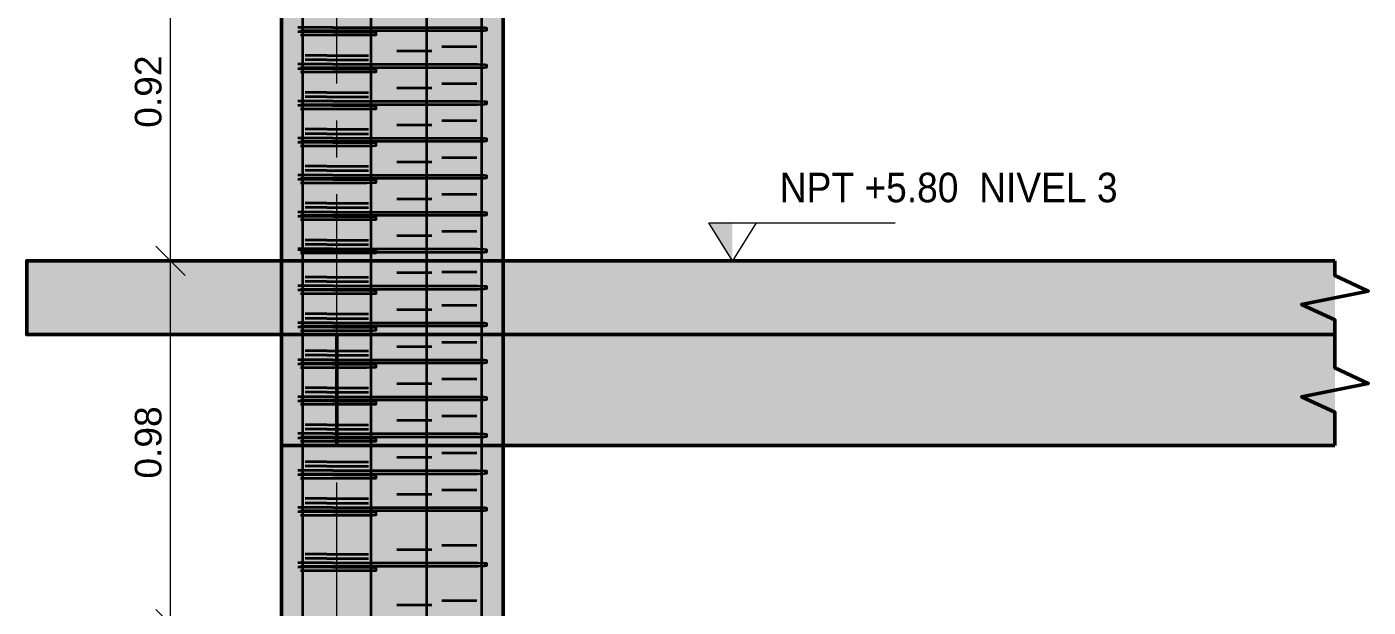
# Model space of a CAD drawing. Header units: metres. Extents: x 200 to 604, y -2 to 12.
# Drawn here: x 319.161 to 322.79, y 4.862 to 6.434 of the extents above; entities that cross this region are included whole.
import ezdxf
from ezdxf.enums import TextEntityAlignment as Align

# ---------------------------------------------------------------- set-up
doc = ezdxf.new("R2010")
doc.units = ezdxf.units.M
doc.linetypes.add('EJE40', pattern=[0.7, 0.48, -0.08, 0.06, -0.08])
for name, color, linetype, lineweight in [('E-ACERO', 1, 'Continuous', 35), ('E-CORTE', 7, 'Continuous', 50), ('E-CORTE-ACH', 254, 'Continuous', 0), ('E-COTA', 7, 'Continuous', 13), ('E-EJES', 1, 'Continuous', 18), ('E-NIVEL', 7, 'Continuous', 18)]:
    doc.layers.add(name, color=color, linetype=linetype, lineweight=lineweight)
doc.styles.add('ARIAL', font='arial.ttf')
doc.dimstyles.new('COTA40', dxfattribs={"dimtxt": 0.072, "dimasz": 0.048, "dimexe": 0.048, "dimexo": 0.032, "dimgap": 0.024, "dimtad": 1, "dimzin": 0, "dimdsep": 46, "dimtxsty": 'ARIAL', "dimtsz": 0.04, "dimcen": 2.5, "dimclrd": 7, "dimclre": 7, "dimclrt": 7, "dimazin": 3, "dimtfac": 1, "dimtmove": 2, "dimatfit": 3, "dimlwd": 13, "dimlwe": 13})

msp = doc.modelspace()

# ---------------------------------------------------------------- hatches: boundary and pattern name
at = {"layer": 'E-CORTE-ACH'}
for points in [[(320.45, 5.8), (320.3, 5.8), (320, 5.8), (319.85, 5.8), (319.85, 7.75), (319.85, 8.4), (320, 8.4), (320.3, 8.4), (320.45, 8.4), (320.45, 7.1)], [(319.2863, 5.6), (319.1613, 5.6), (319.1613, 5.7968), (319.1613, 5.8), (319.2863, 5.8), (322.7, 5.8), (322.7, 5.6)], [(320.45, 3.2), (320.3, 3.2), (320, 3.2), (319.85, 3.2), (319.85, 5.15), (319.85, 5.8), (320, 5.8), (320.3, 5.8), (320.45, 5.8), (320.45, 4.5)], [(319.85, 5.6), (320, 5.6), (320, 5.3), (319.85, 5.3)], [(320, 5.3), (320, 5.45), (320, 5.6), (321.45, 5.6), (322.7, 5.6), (322.7, 5.3), (321.45, 5.3)]]:
    msp.add_hatch(color=256, dxfattribs=at).paths.add_polyline_path(points)
at = {"layer": 'E-NIVEL'}
msp.add_hatch(color=7, dxfattribs=at).paths.add_polyline_path([(321.07, 5.8), (321.006, 5.9024), (321.07, 5.9024)])

# ---------------------------------------------------------------- linework, layer by layer
at = {"layer": 'E-ACERO'}
for points in [[(319.9075, 3.875), (319.9075, 4.6204), (319.9075, 4.625), (319.9075, 4.6295), (319.9075, 4.7277), (319.9075, 4.7323), (319.9075, 4.7368), (319.9075, 7.225)], [(319.9253, 3.875), (319.9253, 4.6204), (319.9251, 4.625), (319.9246, 4.6295), (319.9082, 4.7277), (319.9077, 4.7323), (319.9075, 4.7368), (319.9075, 7.225)], [(319.9253, 3.875), (319.9253, 4.6204), (319.9251, 4.625), (319.9246, 4.6295), (319.9082, 4.7277), (319.9077, 4.7323), (319.9075, 4.7368), (319.9075, 7.225)], [(319.9253, 3.875), (319.9253, 4.6204), (319.9251, 4.625), (319.9246, 4.6295), (319.9082, 4.7277), (319.9077, 4.7323), (319.9075, 4.7368), (319.9075, 7.225)], [(319.9253, 3.875), (319.9253, 4.6204), (319.9251, 4.625), (319.9246, 4.6295), (319.9082, 4.7277), (319.9077, 4.7323), (319.9075, 4.7368), (319.9075, 7.225)], [(320.0747, 3.875), (320.0747, 4.6204), (320.0749, 4.625), (320.0754, 4.6295), (320.0918, 4.7277), (320.0923, 4.7323), (320.0925, 4.7368), (320.0925, 7.225)], [(320.0747, 3.875), (320.0747, 4.6204), (320.0749, 4.625), (320.0754, 4.6295), (320.0918, 4.7277), (320.0923, 4.7323), (320.0925, 4.7368), (320.0925, 7.225)], [(320.0747, 3.875), (320.0747, 4.6204), (320.0749, 4.625), (320.0754, 4.6295), (320.0918, 4.7277), (320.0923, 4.7323), (320.0925, 4.7368), (320.0925, 7.225)], [(320.0925, 3.875), (320.0925, 4.6204), (320.0925, 4.625), (320.0925, 4.6295), (320.0925, 4.7277), (320.0925, 4.7323), (320.0925, 4.7368), (320.0925, 7.225)], [(320.0925, 3.875), (320.0925, 4.6204), (320.0925, 4.625), (320.0925, 4.6295), (320.0925, 4.7277), (320.0925, 4.7323), (320.0925, 4.7368), (320.0925, 7.225)], [(320.243, 3.875), (320.243, 4.6204), (320.243, 4.625), (320.243, 4.6295), (320.243, 4.7277), (320.243, 4.7323), (320.243, 4.7368), (320.243, 7.225)], [(320.243, 3.875), (320.243, 4.6204), (320.243, 4.625), (320.243, 4.6295), (320.243, 4.7277), (320.243, 4.7323), (320.243, 4.7368), (320.243, 7.225)], [(320.3925, 3.875), (320.3925, 4.6204), (320.3925, 4.625), (320.3925, 4.6295), (320.3925, 4.7277), (320.3925, 4.7323), (320.3925, 4.7368), (320.3925, 7.225)], [(320.3925, 3.875), (320.3925, 4.6204), (320.3925, 4.625), (320.3925, 4.6295), (320.3925, 4.7277), (320.3925, 4.7323), (320.3925, 4.7368), (320.3925, 7.225)], [(319.9017, 6.432), (319.8948, 6.432)], [(319.9095, 6.432), (319.9017, 6.432)], [(319.9186, 6.432), (319.9095, 6.432)], [(319.9354, 6.432), (319.9186, 6.432)], [(319.9893, 6.432), (319.9354, 6.432)], [(319.9893, 6.432), (320.3814, 6.432), (320.3983, 6.4317), (320.4052, 6.4309), (320.4052, 6.4236), (320.3983, 6.4228), (320.3814, 6.4225), (319.9604, 6.4225)], [(319.9017, 6.42), (319.8948, 6.42)], [(319.9065, 6.4225), (319.9013, 6.4225)], [(319.9065, 6.4105), (319.9013, 6.4105)], [(319.9095, 6.42), (319.9017, 6.42)], [(319.9233, 6.4225), (319.9065, 6.4225)], [(319.9233, 6.4105), (319.9065, 6.4105)], [(319.9186, 6.42), (319.9095, 6.42)], [(319.9354, 6.42), (319.9186, 6.42)], [(319.9604, 6.4225), (319.9233, 6.4225)], [(319.9604, 6.4105), (319.9233, 6.4105)], [(319.9893, 6.42), (319.9354, 6.42)], [(319.9893, 6.42), (320.0814, 6.42), (320.0983, 6.4199), (320.1052, 6.4196), (320.1052, 6.4109), (320.0983, 6.4106), (320.0814, 6.4105), (319.9604, 6.4105)], [(319.9192, 6.356), (319.914, 6.356)], [(319.936, 6.356), (319.9192, 6.356)], [(319.9731, 6.356), (319.936, 6.356)], [(319.9731, 6.356), (320.0269, 6.356)], [(320.0269, 6.356), (320.064, 6.356)], [(320.064, 6.356), (320.0808, 6.356)], [(320.0808, 6.356), (320.086, 6.356)], [(320.1622, 6.368), (320.216, 6.368)], [(320.216, 6.368), (320.242, 6.368)], [(320.242, 6.368), (320.2567, 6.368)], [(320.2843, 6.38), (320.3382, 6.38)], [(320.3382, 6.38), (320.3641, 6.38)], [(320.3641, 6.38), (320.3788, 6.38)], [(319.9017, 6.332), (319.8948, 6.332)], [(319.9017, 6.32), (319.8948, 6.32)], [(319.9065, 6.3225), (319.9013, 6.3225)], [(319.9095, 6.332), (319.9017, 6.332)], [(319.9095, 6.32), (319.9017, 6.32)], [(319.9233, 6.3225), (319.9065, 6.3225)], [(319.9186, 6.332), (319.9095, 6.332)], [(319.9186, 6.32), (319.9095, 6.32)], [(319.9192, 6.344), (319.914, 6.344)], [(319.9354, 6.332), (319.9186, 6.332)], [(319.9354, 6.32), (319.9186, 6.32)], [(319.936, 6.344), (319.9192, 6.344)], [(319.9604, 6.3225), (319.9233, 6.3225)], [(319.9893, 6.332), (319.9354, 6.332)], [(319.9893, 6.32), (319.9354, 6.32)], [(319.9731, 6.344), (319.936, 6.344)], [(319.9893, 6.332), (320.3814, 6.332), (320.3983, 6.3317), (320.4052, 6.3309), (320.4052, 6.3236), (320.3983, 6.3228), (320.3814, 6.3225), (319.9604, 6.3225)], [(319.9893, 6.32), (320.0814, 6.32), (320.0983, 6.3199), (320.1052, 6.3196), (320.1052, 6.3109), (320.0983, 6.3106), (320.0814, 6.3105), (319.9604, 6.3105)], [(319.9731, 6.344), (320.0269, 6.344)], [(320.0269, 6.344), (320.064, 6.344)], [(320.064, 6.344), (320.0808, 6.344)], [(320.0808, 6.344), (320.086, 6.344)], [(319.9065, 6.3105), (319.9013, 6.3105)], [(319.9233, 6.3105), (319.9065, 6.3105)], [(319.9604, 6.3105), (319.9233, 6.3105)], [(320.2843, 6.28), (320.3382, 6.28)], [(320.3382, 6.28), (320.3641, 6.28)], [(320.3641, 6.28), (320.3788, 6.28)], [(319.9192, 6.256), (319.914, 6.256)], [(319.9192, 6.244), (319.914, 6.244)], [(319.936, 6.256), (319.9192, 6.256)], [(319.936, 6.244), (319.9192, 6.244)], [(319.9731, 6.256), (319.936, 6.256)], [(319.9731, 6.244), (319.936, 6.244)], [(319.9731, 6.256), (320.0269, 6.256)], [(319.9731, 6.244), (320.0269, 6.244)], [(320.0269, 6.256), (320.064, 6.256)], [(320.0269, 6.244), (320.064, 6.244)], [(320.064, 6.256), (320.0808, 6.256)], [(320.064, 6.244), (320.0808, 6.244)], [(320.0808, 6.256), (320.086, 6.256)], [(320.0808, 6.244), (320.086, 6.244)], [(320.1622, 6.268), (320.216, 6.268)], [(320.216, 6.268), (320.242, 6.268)], [(320.242, 6.268), (320.2567, 6.268)], [(319.9017, 6.232), (319.8948, 6.232)], [(319.9017, 6.22), (319.8948, 6.22)], [(319.9065, 6.2225), (319.9013, 6.2225)], [(319.9065, 6.2105), (319.9013, 6.2105)], [(319.9095, 6.232), (319.9017, 6.232)], [(319.9095, 6.22), (319.9017, 6.22)], [(319.9233, 6.2225), (319.9065, 6.2225)], [(319.9233, 6.2105), (319.9065, 6.2105)], [(319.9186, 6.232), (319.9095, 6.232)], [(319.9186, 6.22), (319.9095, 6.22)], [(319.9354, 6.232), (319.9186, 6.232)], [(319.9354, 6.22), (319.9186, 6.22)], [(319.9604, 6.2225), (319.9233, 6.2225)], [(319.9604, 6.2105), (319.9233, 6.2105)], [(319.9893, 6.232), (319.9354, 6.232)], [(319.9893, 6.22), (319.9354, 6.22)], [(319.9893, 6.232), (320.3814, 6.232), (320.3983, 6.2317), (320.4052, 6.2309), (320.4052, 6.2236), (320.3983, 6.2228), (320.3814, 6.2225), (319.9604, 6.2225)], [(319.9893, 6.22), (320.0814, 6.22), (320.0983, 6.2199), (320.1052, 6.2196), (320.1052, 6.2109), (320.0983, 6.2106), (320.0814, 6.2105), (319.9604, 6.2105)], [(320.2843, 6.18), (320.3382, 6.18)], [(320.3382, 6.18), (320.3641, 6.18)], [(320.3641, 6.18), (320.3788, 6.18)], [(319.9192, 6.156), (319.914, 6.156)], [(319.9192, 6.144), (319.914, 6.144)], [(319.936, 6.156), (319.9192, 6.156)], [(319.936, 6.144), (319.9192, 6.144)], [(319.9731, 6.156), (319.936, 6.156)], [(319.9731, 6.144), (319.936, 6.144)], [(319.9731, 6.156), (320.0269, 6.156)], [(319.9731, 6.144), (320.0269, 6.144)], [(320.0269, 6.156), (320.064, 6.156)], [(320.0269, 6.144), (320.064, 6.144)], [(320.064, 6.156), (320.0808, 6.156)], [(320.064, 6.144), (320.0808, 6.144)], [(320.0808, 6.156), (320.086, 6.156)], [(320.0808, 6.144), (320.086, 6.144)], [(320.1622, 6.168), (320.216, 6.168)], [(320.216, 6.168), (320.242, 6.168)], [(320.242, 6.168), (320.2567, 6.168)], [(319.9017, 6.132), (319.8948, 6.132)], [(319.9017, 6.12), (319.8948, 6.12)], [(319.9065, 6.1225), (319.9013, 6.1225)], [(319.9065, 6.1105), (319.9013, 6.1105)], [(319.9095, 6.132), (319.9017, 6.132)], [(319.9095, 6.12), (319.9017, 6.12)], [(319.9233, 6.1225), (319.9065, 6.1225)], [(319.9233, 6.1105), (319.9065, 6.1105)], [(319.9186, 6.132), (319.9095, 6.132)], [(319.9186, 6.12), (319.9095, 6.12)], [(319.9354, 6.132), (319.9186, 6.132)], [(319.9354, 6.12), (319.9186, 6.12)], [(319.9604, 6.1225), (319.9233, 6.1225)], [(319.9604, 6.1105), (319.9233, 6.1105)], [(319.9893, 6.132), (319.9354, 6.132)], [(319.9893, 6.12), (319.9354, 6.12)], [(319.9893, 6.132), (320.3814, 6.132), (320.3983, 6.1317), (320.4052, 6.1309), (320.4052, 6.1236), (320.3983, 6.1228), (320.3814, 6.1225), (319.9604, 6.1225)], [(319.9893, 6.12), (320.0814, 6.12), (320.0983, 6.1199), (320.1052, 6.1196), (320.1052, 6.1109), (320.0983, 6.1106), (320.0814, 6.1105), (319.9604, 6.1105)], [(320.1622, 6.068), (320.216, 6.068)], [(320.216, 6.068), (320.242, 6.068)], [(320.242, 6.068), (320.2567, 6.068)], [(320.2843, 6.08), (320.3382, 6.08)], [(320.3382, 6.08), (320.3641, 6.08)], [(320.3641, 6.08), (320.3788, 6.08)], [(319.9017, 6.032), (319.8948, 6.032)], [(319.9095, 6.032), (319.9017, 6.032)], [(319.9186, 6.032), (319.9095, 6.032)], [(319.9192, 6.056), (319.914, 6.056)], [(319.9192, 6.044), (319.914, 6.044)], [(319.9354, 6.032), (319.9186, 6.032)], [(319.936, 6.056), (319.9192, 6.056)], [(319.936, 6.044), (319.9192, 6.044)], [(319.9893, 6.032), (319.9354, 6.032)], [(319.9731, 6.056), (319.936, 6.056)], [(319.9731, 6.044), (319.936, 6.044)], [(319.9893, 6.032), (320.3814, 6.032), (320.3983, 6.0317), (320.4052, 6.0309), (320.4052, 6.0236), (320.3983, 6.0228), (320.3814, 6.0225), (319.9604, 6.0225)], [(319.9731, 6.056), (320.0269, 6.056)], [(319.9731, 6.044), (320.0269, 6.044)], [(320.0269, 6.056), (320.064, 6.056)], [(320.0269, 6.044), (320.064, 6.044)], [(320.064, 6.056), (320.0808, 6.056)], [(320.064, 6.044), (320.0808, 6.044)], [(320.0808, 6.056), (320.086, 6.056)], [(320.0808, 6.044), (320.086, 6.044)], [(319.9017, 6.02), (319.8948, 6.02)], [(319.9065, 6.0225), (319.9013, 6.0225)], [(319.9065, 6.0105), (319.9013, 6.0105)], [(319.9095, 6.02), (319.9017, 6.02)], [(319.9233, 6.0225), (319.9065, 6.0225)], [(319.9233, 6.0105), (319.9065, 6.0105)], [(319.9186, 6.02), (319.9095, 6.02)], [(319.9354, 6.02), (319.9186, 6.02)], [(319.9604, 6.0225), (319.9233, 6.0225)], [(319.9604, 6.0105), (319.9233, 6.0105)], [(319.9893, 6.02), (319.9354, 6.02)], [(319.9893, 6.02), (320.0814, 6.02), (320.0983, 6.0199), (320.1052, 6.0196), (320.1052, 6.0109), (320.0983, 6.0106), (320.0814, 6.0105), (319.9604, 6.0105)], [(319.9192, 5.956), (319.914, 5.956)], [(319.936, 5.956), (319.9192, 5.956)], [(319.9731, 5.956), (319.936, 5.956)], [(319.9731, 5.956), (320.0269, 5.956)], [(320.0269, 5.956), (320.064, 5.956)], [(320.064, 5.956), (320.0808, 5.956)], [(320.0808, 5.956), (320.086, 5.956)], [(320.1622, 5.968), (320.216, 5.968)], [(320.216, 5.968), (320.242, 5.968)], [(320.242, 5.968), (320.2567, 5.968)], [(320.2843, 5.98), (320.3382, 5.98)], [(320.3382, 5.98), (320.3641, 5.98)], [(320.3641, 5.98), (320.3788, 5.98)], [(319.9017, 5.932), (319.8948, 5.932)], [(319.9017, 5.92), (319.8948, 5.92)], [(319.9065, 5.9225), (319.9013, 5.9225)], [(319.9095, 5.932), (319.9017, 5.932)], [(319.9095, 5.92), (319.9017, 5.92)], [(319.9233, 5.9225), (319.9065, 5.9225)], [(319.9186, 5.932), (319.9095, 5.932)], [(319.9186, 5.92), (319.9095, 5.92)], [(319.9192, 5.944), (319.914, 5.944)], [(319.9354, 5.932), (319.9186, 5.932)], [(319.9354, 5.92), (319.9186, 5.92)], [(319.936, 5.944), (319.9192, 5.944)], [(319.9604, 5.9225), (319.9233, 5.9225)], [(319.9893, 5.932), (319.9354, 5.932)], [(319.9893, 5.92), (319.9354, 5.92)], [(319.9731, 5.944), (319.936, 5.944)], [(319.9893, 5.932), (320.3814, 5.932), (320.3983, 5.9317), (320.4052, 5.9309), (320.4052, 5.9236), (320.3983, 5.9228), (320.3814, 5.9225), (319.9604, 5.9225)], [(319.9893, 5.92), (320.0814, 5.92), (320.0983, 5.9199), (320.1052, 5.9196), (320.1052, 5.9109), (320.0983, 5.9106), (320.0814, 5.9105), (319.9604, 5.9105)], [(319.9731, 5.944), (320.0269, 5.944)], [(320.0269, 5.944), (320.064, 5.944)], [(320.064, 5.944), (320.0808, 5.944)], [(320.0808, 5.944), (320.086, 5.944)], [(319.9065, 5.9105), (319.9013, 5.9105)], [(319.9233, 5.9105), (319.9065, 5.9105)], [(319.9604, 5.9105), (319.9233, 5.9105)], [(320.2843, 5.88), (320.3382, 5.88)], [(320.3382, 5.88), (320.3641, 5.88)], [(320.3641, 5.88), (320.3788, 5.88)], [(319.9192, 5.856), (319.914, 5.856)], [(319.9192, 5.844), (319.914, 5.844)], [(319.936, 5.856), (319.9192, 5.856)], [(319.936, 5.844), (319.9192, 5.844)], [(319.9731, 5.856), (319.936, 5.856)], [(319.9731, 5.844), (319.936, 5.844)], [(319.9731, 5.856), (320.0269, 5.856)], [(319.9731, 5.844), (320.0269, 5.844)], [(320.0269, 5.856), (320.064, 5.856)], [(320.0269, 5.844), (320.064, 5.844)], [(320.064, 5.856), (320.0808, 5.856)], [(320.064, 5.844), (320.0808, 5.844)], [(320.0808, 5.856), (320.086, 5.856)], [(320.0808, 5.844), (320.086, 5.844)], [(320.1622, 5.868), (320.216, 5.868)], [(320.216, 5.868), (320.242, 5.868)], [(320.242, 5.868), (320.2567, 5.868)], [(319.9017, 5.832), (319.8948, 5.832)], [(319.9017, 5.8298), (319.8948, 5.8298)], [(319.9065, 5.8225), (319.9013, 5.8225)], [(319.9065, 5.8202), (319.9013, 5.8202)], [(319.9095, 5.832), (319.9017, 5.832)], [(319.9095, 5.8298), (319.9017, 5.8298)], [(319.9233, 5.8225), (319.9065, 5.8225)], [(319.9233, 5.8202), (319.9065, 5.8202)], [(319.9186, 5.832), (319.9095, 5.832)], [(319.9186, 5.8298), (319.9095, 5.8298)], [(319.9354, 5.832), (319.9186, 5.832)], [(319.9354, 5.8298), (319.9186, 5.8298)], [(319.9604, 5.8225), (319.9233, 5.8225)], [(319.9604, 5.8202), (319.9233, 5.8202)], [(319.9893, 5.832), (319.9354, 5.832)], [(319.9893, 5.8298), (319.9354, 5.8298)], [(319.9893, 5.832), (320.3814, 5.832), (320.3983, 5.8317), (320.4052, 5.8309), (320.4052, 5.8236), (320.3983, 5.8228), (320.3814, 5.8225), (319.9604, 5.8225)], [(319.9893, 5.8298), (320.0814, 5.8298), (320.0983, 5.8296), (320.1052, 5.8293), (320.1052, 5.8207), (320.0983, 5.8204), (320.0814, 5.8202), (319.9604, 5.8202)], [(320.2843, 5.7702), (320.3382, 5.7702)], [(320.3382, 5.7702), (320.3641, 5.7702)], [(320.3641, 5.7702), (320.3788, 5.7702)], [(319.9192, 5.756), (319.914, 5.756)], [(319.9192, 5.744), (319.914, 5.744)], [(319.936, 5.756), (319.9192, 5.756)], [(319.936, 5.744), (319.9192, 5.744)], [(319.9731, 5.756), (319.936, 5.756)], [(319.9731, 5.744), (319.936, 5.744)], [(319.9731, 5.756), (320.0269, 5.756)], [(319.9731, 5.744), (320.0269, 5.744)], [(320.0269, 5.756), (320.064, 5.756)], [(320.0269, 5.744), (320.064, 5.744)], [(320.064, 5.756), (320.0808, 5.756)], [(320.064, 5.744), (320.0808, 5.744)], [(320.0808, 5.756), (320.086, 5.756)], [(320.0808, 5.744), (320.086, 5.744)], [(320.1622, 5.768), (320.216, 5.768)], [(320.216, 5.768), (320.242, 5.768)], [(320.242, 5.768), (320.2567, 5.768)], [(319.9017, 5.732), (319.8948, 5.732)], [(319.9017, 5.72), (319.8948, 5.72)], [(319.9065, 5.7225), (319.9013, 5.7225)], [(319.9065, 5.7105), (319.9013, 5.7105)], [(319.9095, 5.732), (319.9017, 5.732)], [(319.9095, 5.72), (319.9017, 5.72)], [(319.9233, 5.7225), (319.9065, 5.7225)], [(319.9233, 5.7105), (319.9065, 5.7105)], [(319.9186, 5.732), (319.9095, 5.732)], [(319.9186, 5.72), (319.9095, 5.72)], [(319.9354, 5.732), (319.9186, 5.732)], [(319.9354, 5.72), (319.9186, 5.72)], [(319.9604, 5.7225), (319.9233, 5.7225)], [(319.9604, 5.7105), (319.9233, 5.7105)], [(319.9893, 5.732), (319.9354, 5.732)], [(319.9893, 5.72), (319.9354, 5.72)], [(319.9893, 5.732), (320.3814, 5.732), (320.3983, 5.7317), (320.4052, 5.7309), (320.4052, 5.7236), (320.3983, 5.7228), (320.3814, 5.7225), (319.9604, 5.7225)], [(319.9893, 5.72), (320.0814, 5.72), (320.0983, 5.7199), (320.1052, 5.7196), (320.1052, 5.7109), (320.0983, 5.7106), (320.0814, 5.7105), (319.9604, 5.7105)], [(320.1622, 5.668), (320.216, 5.668)], [(320.216, 5.668), (320.242, 5.668)], [(320.242, 5.668), (320.2567, 5.668)], [(320.2843, 5.68), (320.3382, 5.68)], [(320.3382, 5.68), (320.3641, 5.68)], [(320.3641, 5.68), (320.3788, 5.68)], [(319.9017, 5.632), (319.8948, 5.632)], [(319.9095, 5.632), (319.9017, 5.632)], [(319.9186, 5.632), (319.9095, 5.632)], [(319.9192, 5.656), (319.914, 5.656)], [(319.9192, 5.644), (319.914, 5.644)], [(319.9354, 5.632), (319.9186, 5.632)], [(319.936, 5.656), (319.9192, 5.656)], [(319.936, 5.644), (319.9192, 5.644)], [(319.9893, 5.632), (319.9354, 5.632)], [(319.9731, 5.656), (319.936, 5.656)], [(319.9731, 5.644), (319.936, 5.644)], [(319.9893, 5.632), (320.3814, 5.632), (320.3983, 5.6317), (320.4052, 5.6309), (320.4052, 5.6236), (320.3983, 5.6228), (320.3814, 5.6225), (319.9604, 5.6225)], [(319.9731, 5.656), (320.0269, 5.656)], [(319.9731, 5.644), (320.0269, 5.644)], [(320.0269, 5.656), (320.064, 5.656)], [(320.0269, 5.644), (320.064, 5.644)], [(320.064, 5.656), (320.0808, 5.656)], [(320.064, 5.644), (320.0808, 5.644)], [(320.0808, 5.656), (320.086, 5.656)], [(320.0808, 5.644), (320.086, 5.644)], [(319.9017, 5.62), (319.8948, 5.62)], [(319.9065, 5.6225), (319.9013, 5.6225)], [(319.9065, 5.6105), (319.9013, 5.6105)], [(319.9095, 5.62), (319.9017, 5.62)], [(319.9233, 5.6225), (319.9065, 5.6225)], [(319.9233, 5.6105), (319.9065, 5.6105)], [(319.9186, 5.62), (319.9095, 5.62)], [(319.9354, 5.62), (319.9186, 5.62)], [(319.9604, 5.6225), (319.9233, 5.6225)], [(319.9604, 5.6105), (319.9233, 5.6105)], [(319.9893, 5.62), (319.9354, 5.62)], [(319.9893, 5.62), (320.0814, 5.62), (320.0983, 5.6199), (320.1052, 5.6196), (320.1052, 5.6109), (320.0983, 5.6106), (320.0814, 5.6105), (319.9604, 5.6105)], [(319.9192, 5.556), (319.914, 5.556)], [(319.936, 5.556), (319.9192, 5.556)], [(319.9731, 5.556), (319.936, 5.556)], [(319.9731, 5.556), (320.0269, 5.556)], [(320.0269, 5.556), (320.064, 5.556)], [(320.064, 5.556), (320.0808, 5.556)], [(320.0808, 5.556), (320.086, 5.556)], [(320.1622, 5.568), (320.216, 5.568)], [(320.216, 5.568), (320.242, 5.568)], [(320.242, 5.568), (320.2567, 5.568)], [(320.2843, 5.58), (320.3382, 5.58)], [(320.3382, 5.58), (320.3641, 5.58)], [(320.3641, 5.58), (320.3788, 5.58)], [(319.9017, 5.532), (319.8948, 5.532)], [(319.9017, 5.52), (319.8948, 5.52)], [(319.9065, 5.5225), (319.9013, 5.5225)], [(319.9095, 5.532), (319.9017, 5.532)], [(319.9095, 5.52), (319.9017, 5.52)], [(319.9233, 5.5225), (319.9065, 5.5225)], [(319.9186, 5.532), (319.9095, 5.532)], [(319.9186, 5.52), (319.9095, 5.52)], [(319.9192, 5.544), (319.914, 5.544)], [(319.9354, 5.532), (319.9186, 5.532)], [(319.9354, 5.52), (319.9186, 5.52)], [(319.936, 5.544), (319.9192, 5.544)], [(319.9604, 5.5225), (319.9233, 5.5225)], [(319.9893, 5.532), (319.9354, 5.532)], [(319.9893, 5.52), (319.9354, 5.52)], [(319.9731, 5.544), (319.936, 5.544)], [(319.9893, 5.532), (320.3814, 5.532), (320.3983, 5.5317), (320.4052, 5.5309), (320.4052, 5.5236), (320.3983, 5.5228), (320.3814, 5.5225), (319.9604, 5.5225)], [(319.9893, 5.52), (320.0814, 5.52), (320.0983, 5.5199), (320.1052, 5.5196), (320.1052, 5.5109), (320.0983, 5.5106), (320.0814, 5.5105), (319.9604, 5.5105)], [(319.9731, 5.544), (320.0269, 5.544)], [(320.0269, 5.544), (320.064, 5.544)], [(320.064, 5.544), (320.0808, 5.544)], [(320.0808, 5.544), (320.086, 5.544)], [(319.9065, 5.5105), (319.9013, 5.5105)], [(319.9233, 5.5105), (319.9065, 5.5105)], [(319.9604, 5.5105), (319.9233, 5.5105)], [(320.2843, 5.48), (320.3382, 5.48)], [(320.3382, 5.48), (320.3641, 5.48)], [(320.3641, 5.48), (320.3788, 5.48)], [(319.9192, 5.456), (319.914, 5.456)], [(319.9192, 5.444), (319.914, 5.444)], [(319.936, 5.456), (319.9192, 5.456)], [(319.936, 5.444), (319.9192, 5.444)], [(319.9731, 5.456), (319.936, 5.456)], [(319.9731, 5.444), (319.936, 5.444)], [(319.9731, 5.456), (320.0269, 5.456)], [(319.9731, 5.444), (320.0269, 5.444)], [(320.0269, 5.456), (320.064, 5.456)], [(320.0269, 5.444), (320.064, 5.444)], [(320.064, 5.456), (320.0808, 5.456)], [(320.064, 5.444), (320.0808, 5.444)], [(320.0808, 5.456), (320.086, 5.456)], [(320.0808, 5.444), (320.086, 5.444)], [(320.1622, 5.468), (320.216, 5.468)], [(320.216, 5.468), (320.242, 5.468)], [(320.242, 5.468), (320.2567, 5.468)], [(319.9017, 5.432), (319.8948, 5.432)], [(319.9017, 5.42), (319.8948, 5.42)], [(319.9065, 5.4225), (319.9013, 5.4225)], [(319.9065, 5.4105), (319.9013, 5.4105)], [(319.9095, 5.432), (319.9017, 5.432)], [(319.9095, 5.42), (319.9017, 5.42)], [(319.9233, 5.4225), (319.9065, 5.4225)], [(319.9233, 5.4105), (319.9065, 5.4105)], [(319.9186, 5.432), (319.9095, 5.432)], [(319.9186, 5.42), (319.9095, 5.42)], [(319.9354, 5.432), (319.9186, 5.432)], [(319.9354, 5.42), (319.9186, 5.42)], [(319.9604, 5.4225), (319.9233, 5.4225)], [(319.9604, 5.4105), (319.9233, 5.4105)], [(319.9893, 5.432), (319.9354, 5.432)], [(319.9893, 5.42), (319.9354, 5.42)], [(319.9893, 5.432), (320.3814, 5.432), (320.3983, 5.4317), (320.4052, 5.4309), (320.4052, 5.4236), (320.3983, 5.4228), (320.3814, 5.4225), (319.9604, 5.4225)], [(319.9893, 5.42), (320.0814, 5.42), (320.0983, 5.4199), (320.1052, 5.4196), (320.1052, 5.4109), (320.0983, 5.4106), (320.0814, 5.4105), (319.9604, 5.4105)], [(320.2843, 5.38), (320.3382, 5.38)], [(320.3382, 5.38), (320.3641, 5.38)], [(320.3641, 5.38), (320.3788, 5.38)], [(319.9192, 5.356), (319.914, 5.356)], [(319.9192, 5.344), (319.914, 5.344)], [(319.936, 5.356), (319.9192, 5.356)], [(319.936, 5.344), (319.9192, 5.344)], [(319.9731, 5.356), (319.936, 5.356)], [(319.9731, 5.344), (319.936, 5.344)], [(319.9731, 5.356), (320.0269, 5.356)], [(319.9731, 5.344), (320.0269, 5.344)], [(320.0269, 5.356), (320.064, 5.356)], [(320.0269, 5.344), (320.064, 5.344)], [(320.064, 5.356), (320.0808, 5.356)], [(320.064, 5.344), (320.0808, 5.344)], [(320.0808, 5.356), (320.086, 5.356)], [(320.0808, 5.344), (320.086, 5.344)], [(320.1622, 5.368), (320.216, 5.368)], [(320.216, 5.368), (320.242, 5.368)], [(320.242, 5.368), (320.2567, 5.368)], [(319.9017, 5.332), (319.8948, 5.332)], [(319.9017, 5.32), (319.8948, 5.32)], [(319.9065, 5.3225), (319.9013, 5.3225)], [(319.9065, 5.3105), (319.9013, 5.3105)], [(319.9095, 5.332), (319.9017, 5.332)], [(319.9095, 5.32), (319.9017, 5.32)], [(319.9233, 5.3225), (319.9065, 5.3225)], [(319.9233, 5.3105), (319.9065, 5.3105)], [(319.9186, 5.332), (319.9095, 5.332)], [(319.9186, 5.32), (319.9095, 5.32)], [(319.9354, 5.332), (319.9186, 5.332)], [(319.9354, 5.32), (319.9186, 5.32)], [(319.9604, 5.3225), (319.9233, 5.3225)], [(319.9604, 5.3105), (319.9233, 5.3105)], [(319.9893, 5.332), (319.9354, 5.332)], [(319.9893, 5.32), (319.9354, 5.32)], [(319.9893, 5.332), (320.3814, 5.332), (320.3983, 5.3317), (320.4052, 5.3309), (320.4052, 5.3236), (320.3983, 5.3228), (320.3814, 5.3225), (319.9604, 5.3225)], [(319.9893, 5.32), (320.0814, 5.32), (320.0983, 5.3199), (320.1052, 5.3196), (320.1052, 5.3109), (320.0983, 5.3106), (320.0814, 5.3105), (319.9604, 5.3105)], [(320.1622, 5.268), (320.216, 5.268)], [(320.216, 5.268), (320.242, 5.268)], [(320.242, 5.268), (320.2567, 5.268)], [(320.2843, 5.28), (320.3382, 5.28)], [(320.3382, 5.28), (320.3641, 5.28)], [(320.3641, 5.28), (320.3788, 5.28)], [(319.9017, 5.232), (319.8948, 5.232)], [(319.9095, 5.232), (319.9017, 5.232)], [(319.9186, 5.232), (319.9095, 5.232)], [(319.9192, 5.256), (319.914, 5.256)], [(319.9192, 5.244), (319.914, 5.244)], [(319.9354, 5.232), (319.9186, 5.232)], [(319.936, 5.256), (319.9192, 5.256)], [(319.936, 5.244), (319.9192, 5.244)], [(319.9893, 5.232), (319.9354, 5.232)], [(319.9731, 5.256), (319.936, 5.256)], [(319.9731, 5.244), (319.936, 5.244)], [(319.9893, 5.232), (320.3814, 5.232), (320.3983, 5.2317), (320.4052, 5.2309), (320.4052, 5.2236), (320.3983, 5.2228), (320.3814, 5.2225), (319.9604, 5.2225)], [(319.9731, 5.256), (320.0269, 5.256)], [(319.9731, 5.244), (320.0269, 5.244)], [(320.0269, 5.256), (320.064, 5.256)], [(320.0269, 5.244), (320.064, 5.244)], [(320.064, 5.256), (320.0808, 5.256)], [(320.064, 5.244), (320.0808, 5.244)], [(320.0808, 5.256), (320.086, 5.256)], [(320.0808, 5.244), (320.086, 5.244)], [(319.9017, 5.22), (319.8948, 5.22)], [(319.9065, 5.2225), (319.9013, 5.2225)], [(319.9065, 5.2105), (319.9013, 5.2105)], [(319.9095, 5.22), (319.9017, 5.22)], [(319.9233, 5.2225), (319.9065, 5.2225)], [(319.9233, 5.2105), (319.9065, 5.2105)], [(319.9186, 5.22), (319.9095, 5.22)], [(319.9354, 5.22), (319.9186, 5.22)], [(319.9604, 5.2225), (319.9233, 5.2225)], [(319.9604, 5.2105), (319.9233, 5.2105)], [(319.9893, 5.22), (319.9354, 5.22)], [(319.9893, 5.22), (320.0814, 5.22), (320.0983, 5.2199), (320.1052, 5.2196), (320.1052, 5.2109), (320.0983, 5.2106), (320.0814, 5.2105), (319.9604, 5.2105)], [(319.9192, 5.156), (319.914, 5.156)], [(319.936, 5.156), (319.9192, 5.156)], [(319.9731, 5.156), (319.936, 5.156)], [(319.9731, 5.156), (320.0269, 5.156)], [(320.0269, 5.156), (320.064, 5.156)], [(320.064, 5.156), (320.0808, 5.156)], [(320.0808, 5.156), (320.086, 5.156)], [(320.1622, 5.168), (320.216, 5.168)], [(320.216, 5.168), (320.242, 5.168)], [(320.242, 5.168), (320.2567, 5.168)], [(320.2843, 5.18), (320.3382, 5.18)], [(320.3382, 5.18), (320.3641, 5.18)], [(320.3641, 5.18), (320.3788, 5.18)], [(319.9017, 5.132), (319.8948, 5.132)], [(319.9017, 5.12), (319.8948, 5.12)], [(319.9065, 5.1225), (319.9013, 5.1225)], [(319.9095, 5.132), (319.9017, 5.132)], [(319.9095, 5.12), (319.9017, 5.12)], [(319.9233, 5.1225), (319.9065, 5.1225)], [(319.9186, 5.132), (319.9095, 5.132)], [(319.9186, 5.12), (319.9095, 5.12)], [(319.9192, 5.144), (319.914, 5.144)], [(319.9354, 5.132), (319.9186, 5.132)], [(319.9354, 5.12), (319.9186, 5.12)], [(319.936, 5.144), (319.9192, 5.144)], [(319.9604, 5.1225), (319.9233, 5.1225)], [(319.9893, 5.132), (319.9354, 5.132)], [(319.9893, 5.12), (319.9354, 5.12)], [(319.9731, 5.144), (319.936, 5.144)], [(319.9893, 5.132), (320.3814, 5.132), (320.3983, 5.1317), (320.4052, 5.1309), (320.4052, 5.1236), (320.3983, 5.1228), (320.3814, 5.1225), (319.9604, 5.1225)], [(319.9893, 5.12), (320.0814, 5.12), (320.0983, 5.1199), (320.1052, 5.1196), (320.1052, 5.1109), (320.0983, 5.1106), (320.0814, 5.1105), (319.9604, 5.1105)], [(319.9731, 5.144), (320.0269, 5.144)], [(320.0269, 5.144), (320.064, 5.144)], [(320.064, 5.144), (320.0808, 5.144)], [(320.0808, 5.144), (320.086, 5.144)], [(319.9065, 5.1105), (319.9013, 5.1105)], [(319.9233, 5.1105), (319.9065, 5.1105)], [(319.9604, 5.1105), (319.9233, 5.1105)], [(320.1622, 5.018), (320.216, 5.018)], [(320.216, 5.018), (320.242, 5.018)], [(320.242, 5.018), (320.2567, 5.018)], [(320.2843, 5.03), (320.3382, 5.03)], [(320.3382, 5.03), (320.3641, 5.03)], [(320.3641, 5.03), (320.3788, 5.03)], [(319.9017, 4.982), (319.8948, 4.982)], [(319.9065, 4.9725), (319.9013, 4.9725)], [(319.9095, 4.982), (319.9017, 4.982)], [(319.9233, 4.9725), (319.9065, 4.9725)], [(319.9186, 4.982), (319.9095, 4.982)], [(319.9192, 5.006), (319.914, 5.006)], [(319.9192, 4.994), (319.914, 4.994)], [(319.9354, 4.982), (319.9186, 4.982)], [(319.936, 5.006), (319.9192, 5.006)], [(319.936, 4.994), (319.9192, 4.994)], [(319.9604, 4.9725), (319.9233, 4.9725)], [(319.9893, 4.982), (319.9354, 4.982)], [(319.9731, 5.006), (319.936, 5.006)], [(319.9731, 4.994), (319.936, 4.994)], [(319.9893, 4.982), (320.3814, 4.982), (320.3983, 4.9817), (320.4052, 4.9809), (320.4052, 4.9736), (320.3983, 4.9728), (320.3814, 4.9725), (319.9604, 4.9725)], [(319.9731, 5.006), (320.0269, 5.006)], [(319.9731, 4.994), (320.0269, 4.994)], [(320.0269, 5.006), (320.064, 5.006)], [(320.0269, 4.994), (320.064, 4.994)], [(320.064, 5.006), (320.0808, 5.006)], [(320.064, 4.994), (320.0808, 4.994)], [(320.0808, 5.006), (320.086, 5.006)], [(320.0808, 4.994), (320.086, 4.994)], [(319.9017, 4.97), (319.8948, 4.97)], [(319.9065, 4.9605), (319.9013, 4.9605)], [(319.9095, 4.97), (319.9017, 4.97)], [(319.9233, 4.9605), (319.9065, 4.9605)], [(319.9186, 4.97), (319.9095, 4.97)], [(319.9354, 4.97), (319.9186, 4.97)], [(319.9604, 4.9605), (319.9233, 4.9605)], [(319.9893, 4.97), (319.9354, 4.97)], [(319.9893, 4.97), (320.0814, 4.97), (320.0983, 4.9699), (320.1052, 4.9696), (320.1052, 4.9609), (320.0983, 4.9606), (320.0814, 4.9605), (319.9604, 4.9605)], [(320.1622, 4.868), (320.216, 4.868)], [(320.216, 4.868), (320.242, 4.868)], [(320.242, 4.868), (320.2567, 4.868)], [(320.2843, 4.88), (320.3382, 4.88)], [(320.3382, 4.88), (320.3641, 4.88)], [(320.3641, 4.88), (320.3788, 4.88)]]:
    msp.add_lwpolyline(points, dxfattribs=at)
at = {"layer": 'E-CORTE'}
for points in [[(320.45, 5.8), (320.3, 5.8), (320, 5.8), (319.85, 5.8), (319.85, 7.75), (319.85, 8.4), (320, 8.4), (320.3, 8.4), (320.45, 8.4), (320.45, 7.1), (320.45, 5.8)], [(319.2863, 5.6), (319.1613, 5.6), (319.1613, 5.7968), (319.1613, 5.8), (319.2863, 5.8), (322.6999, 5.8)], [(320.45, 3.2), (320.3, 3.2), (320, 3.2), (319.85, 3.2), (319.85, 5.15), (319.85, 5.8), (320, 5.8), (320.3, 5.8), (320.45, 5.8), (320.45, 4.5), (320.45, 3.2)], [(322.6999, 5.8), (322.6999, 5.76), (322.7899, 5.718), (322.6099, 5.682), (322.6999, 5.64), (322.6999, 5.6)], [(322.6999, 5.6), (319.2863, 5.6)], [(319.85, 5.6), (320, 5.6), (320, 5.3), (319.85, 5.3), (319.85, 5.6)], [(320, 5.3), (320, 5.45), (320, 5.6), (321.45, 5.6), (322.6999, 5.6)], [(322.6999, 5.6), (322.6999, 5.51), (322.7899, 5.468), (322.6099, 5.432), (322.6999, 5.39), (322.6999, 5.3)], [(322.6999, 5.3), (321.45, 5.3), (320, 5.3)]]:
    msp.add_lwpolyline(points, dxfattribs=at)
at = {"layer": 'E-EJES', "linetype": 'EJE40'}
msp.add_line((320, -2.3), (320, 11.7), dxfattribs=at)
at = {"layer": 'E-NIVEL'}
msp.add_line((321.006, 5.9024), (321.51, 5.9024), dxfattribs=at)
msp.add_lwpolyline([(321.07, 5.8), (321.006, 5.9024), (321.134, 5.9024)], close=True, dxfattribs=at)

# ---------------------------------------------------------------- texts
at = {"layer": 'E-NIVEL', "style": 'ARIAL', "width": 0.9}
msp.add_text('NPT +5.80  NIVEL 3', height=0.08, dxfattribs=at).set_placement((321.198, 5.9344), align=Align.BOTTOM_LEFT)

# ---------------------------------------------------------------- dimensions: what is measured, and where the dimension line sits
at = {"layer": 'E-COTA'}
for base, p1, p2, text in [((319.55, 5.8), (319.85, 5.8), (319.85, 6.7161), '0.92'), ((319.55, 4.8161), (319.85, 4.8161), (319.85, 5.8), '0.98')]:
    msp.add_linear_dim(base=base, p1=p1, p2=p2, angle=90, text=text, dimstyle='COTA40', override={"dimdec": 2}, dxfattribs=at).render()

doc.saveas('drawing.dxf')
